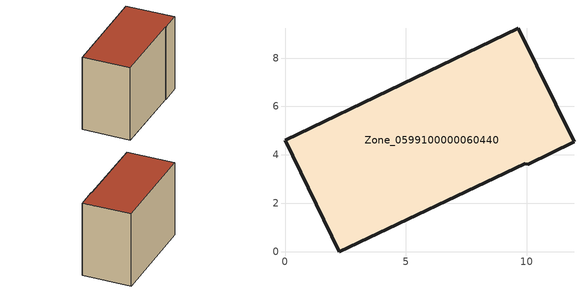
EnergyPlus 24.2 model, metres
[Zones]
Zone_0599100000060440
 floor ground (C_G): 9.91,3.62 2.24,0 0,4.6 9.65,9.22 11.95,4.53 10.06,3.6 z0
 wall outside (C_F): 9.65,9.22 0,4.6 2.24,0 9.91,3.62 10.06,3.6 11.95,4.53 9.65,9.22 z0:8.28
 roof outside (C_R): 10.06,3.6 11.95,4.53 9.65,9.22 0,4.6 2.24,0 9.91,3.62 z8.28
[BUILDING]
Pand.0599100000060440: North Axis=0; Terrain=City; Loads Convergence Tolerance Value=0.04; Temperature Convergence Tolerance Value=0.4; Solar Distribution=FullExterior; Maximum Number of Warmup Days=25; Minimum Number of Warmup Days=1
[Site:Location]
Rotterdam.The.Hague.AP_ZH_NLD Design_Conditions: Latitude=51.96; Longitude=4.45; Time Zone=1; Elevation=-4.5
[SITE:GROUNDTEMPERATURE:BUILDINGSURFACE]
18, 18, 18, 18, 18, 18, 18, 18, 18, 18, 18, 18
[MATERIAL] Thermal Absorptance=0.9; Solar Absorptance=0.7; Visible Absorptance=0.7
Name | Roughness | Thickness | Conductivity | Density | Specific Heat
G.TI.1946-1964 | MediumSmooth | 0.15 | 1 | 540 | 1210
F.TI.1946-1964 | Rough | 0.3 | 0.857143 | 1920 | 840
R.TI.1946-1964 | MediumRough | 0.2 | 0.277778 | 1500 | 1000
[CONSTRUCTION]
C_G: G.TI.1946-1964
C_F: F.TI.1946-1964
C_R: R.TI.1946-1964
[ZONE]
Zone_0599100000060440: Type=1; Multiplier=1; Ceiling Height=Autocalculate; Volume=Autocalculate; Floor Area=autocalculate; Part of Total Floor Area=Yes
[ZONEINFILTRATION:DESIGNFLOWRATE]
Infil_Zone_0599100000060440: Zone or ZoneList or Space or SpaceList=Zone_0599100000060440; Schedule=AlwaysOn; Design Flow Rate Calculation Method=Flow/Area; Flow Rate per Floor Area=0.003; Constant Term Coefficient=1; Temperature Term Coefficient=0; Velocity Term Coefficient=0; Velocity Squared Term Coefficient=0
[HVACTEMPLATE:ZONE:IDEALLOADSAIRSYSTEM]
Zone_0599100000060440: Maximum Heating Supply Air Temperature=50; Minimum Cooling Supply Air Temperature=13; Maximum Heating Supply Air Humidity Ratio=0.0156; Minimum Cooling Supply Air Humidity Ratio=0.0077; Heating Limit=NoLimit; Cooling Limit=NoLimit; Dehumidification Control Type=ConstantSensibleHeatRatio; Cooling Sensible Heat Ratio=0.7; Dehumidification Setpoint=60; Humidification Control Type=None; Humidification Setpoint=30; Outdoor Air Method=None; Outdoor Air Flow Rate per Person=0.00944; Outdoor Air Flow Rate per Zone Floor Area=0; Outdoor Air Flow Rate per Zone=0; Demand Controlled Ventilation Type=None; Outdoor Air Economizer Type=NoEconomizer; Heat Recovery Type=None; Sensible Heat Recovery Effectiveness=0.7; Latent Heat Recovery Effectiveness=0.65
[ZONECONTROL:THERMOSTAT]
ThermostatControl_Zone_0599100000060440: Zone or ZoneList=Zone_0599100000060440; Control Type Schedule=DualSetpointControlType; Control 1=Thermostat_Zone_0599100000060440; Temperature Difference Between Cutout And Setpoint=0
[THERMOSTATSETPOINT:DUALSETPOINT]
Thermostat_Zone_0599100000060440: Heating Setpoint Temperature Schedule=HeatingSetpoint_Zone_0599100000060440; Cooling Setpoint Temperature Schedule=CoolingSetpoint_Zone_0599100000060440
[SCHEDULE:COMPACT]
HeatingSetpoint_Zone_0599100000060440: Through: 12/31, For: AllDays, Until: 24:00, 21
CoolingSetpoint_Zone_0599100000060440: Through: 12/31, For: AllDays, Until: 24:00, 24
DualSetpointControlType: Through: 12/31, For: AllDays, Until: 24:00, 4
AlwaysOn: Through: 12/31, For: AllDays, Until: 24:00, 1
